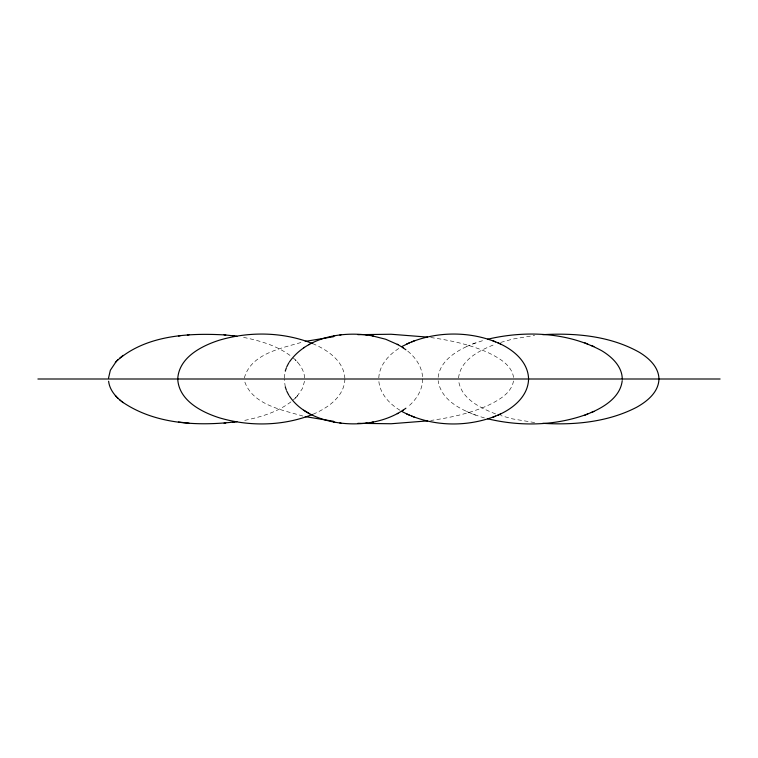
<?xml version="1.0" encoding="UTF-8"?>
<svg xmlns="http://www.w3.org/2000/svg" width="758" height="758" viewBox="0 0 758 758"><rect width="100%" height="100%" fill="white"/><g stroke="black" fill="none" stroke-linecap="round" stroke-linejoin="round"><path stroke-width="0.57" stroke-dasharray="3.79 2.84" d="M344.899 379C344.378 396.804 327.39 408.211 312.58 414.446M378.801 377.872C379.379 364.75 389.309 354.166 400.044 347.723M284.25 378.005L285.292 370.965M422.67 379C422.661 390.067 416.133 400.053 407.766 406.847M458.562 377.986C460.494 359.481 480.202 350.092 495.524 344.123M438.152 377.332C439.953 361.234 455.567 351.324 469.117 345.468M304.526 381.246L302.385 388.598L297.06 396.292M244.351 377.986C250.983 353.418 281.862 348.206 302.973 341.924M513.507 381.018C511.214 393.648 498.376 400.319 487.877 405.483C469.78 413.546 450.214 417.705 430.677 420.482M293.232 400.044L296.075 397.334M295.269 398.187L297.79 395.524M290.958 401.863C277.248 412.267 260.24 417.222 243.583 420.605M472.632 344.037L484.447 340.048M466.445 346.567L475.512 342.843M500.735 342.417L512.664 339.091L534.627 335.434M534.627 422.566L512.664 418.909L500.735 415.583M430.677 337.518C450.214 340.295 469.78 344.454 487.877 352.517C498.622 357.785 511.991 364.788 513.649 377.986M243.583 337.395C260.24 340.778 277.248 345.733 290.958 356.137M302.973 416.076C281.967 409.879 252.149 404.744 244.493 381.018M484.447 417.952C466.123 412.361 441.308 402.545 438.152 380.668M495.524 413.877C480.439 407.975 461.328 398.954 458.666 381.018M466.445 411.433L469.117 412.532M472.632 413.963L475.512 415.157M312.58 343.554C327.153 349.732 343.81 360.751 344.852 378.147M400.044 410.277C388.968 403.682 378.848 392.568 378.735 379M407.766 351.153C415.829 357.757 422.329 367.289 422.604 378.005M293.232 357.956C299.192 363.063 304.365 370.141 304.64 378.261M295.269 359.813L296.075 360.666M297.06 361.708L297.79 362.476M285.292 387.035L284.184 379"/><path stroke-width="1.14" d="M108.489 378.261L110.346 370.255L116.069 361.708M622.214 380.668C620.414 396.766 604.799 406.676 591.249 412.532M285.292 370.965L286.391 367.876M286.751 366.844L288.864 362.741M289.414 361.936C306.431 337.907 339.328 331.682 366.986 334.998M117.054 360.666C146.152 335.017 188.875 332.809 225.78 334.998M115.349 362.476L117.869 359.813M123.156 355.36L119.906 357.956M339.859 423.002C362.58 425.825 387.149 421.96 405.918 408.202M308.819 344.701L309.596 344.265M397.258 413.735L398.026 413.299M303.702 347.761L304.413 347.363M402.441 410.637L403.142 410.239M401.825 346.567L409.424 342.843M497.883 415.157C512.711 408.884 528.203 396.443 528.572 379C528.203 361.557 512.711 349.116 497.883 342.843M411.727 341.896C439.991 330.791 472.992 331.445 500.678 344.037M401.825 411.433C430.288 426.64 465.677 427.768 495.58 416.104M406.639 344.037L414.692 340.636M492.615 417.364L500.678 413.963M487.584 418.767C520.414 426.669 555.955 425.873 587.734 413.963M584.854 415.157L593.912 411.433M312.58 414.446C283.151 426.11 249.685 426.763 219.441 417.838C201.41 412.096 178.831 400.461 177.732 379C178.831 357.539 201.41 345.904 219.441 340.162C249.685 331.237 283.151 331.89 312.58 343.554M487.584 339.233C525.303 330.412 567.297 331.976 601.833 350.783C611.886 356.847 622.129 366.398 622.271 379M305.247 341.394L333.548 336.713M122.18 401.863C155.172 424.584 198.388 426.356 236.922 421.666M333.567 335.984L334.771 335.803M339.859 334.998L341.091 334.818M365.754 423.182L366.986 423.002M372.074 422.197L373.277 422.017M427.569 420.898L391.109 423.75L357.861 423.334M187.359 334.998L189.064 334.818M178.433 335.984L180.101 335.803M224.074 423.182L225.78 423.002M233.038 422.197L234.705 422.017M542.775 334.676C575.682 332.771 610.56 335.936 639.695 352.517C649.085 358.297 658.759 367.137 658.958 379C658.636 392.189 647.124 401.427 636.54 407.321C607.878 422.121 574.564 425.266 542.775 423.324M357.861 334.666L391.109 334.25L427.569 337.102M37.9 379L720.1 379M233.038 335.803L236.922 336.334M178.433 422.017L189.064 423.182M224.074 334.818L234.705 335.984M333.548 421.287L305.247 416.606M372.074 335.803L385.708 339.252L398.026 344.701M289.414 396.064C299.448 411.224 317.45 419.032 334.771 422.197M365.754 334.818L373.277 335.984M333.567 422.017L341.091 423.182M584.854 342.843L587.734 344.037M591.249 345.468L593.912 346.567M492.615 340.636L495.58 341.896M411.727 416.104L414.692 417.364M406.639 413.963L409.424 415.157M402.441 347.363L405.918 349.798M303.702 410.239L309.596 413.735M397.258 344.265L403.142 347.761M108.612 381.246C109.465 389.176 114.799 395.894 120.806 400.755M119.906 400.044L123.156 402.64M115.349 395.524L116.069 396.292M117.054 397.334L117.869 398.187M286.751 391.156L288.864 395.259M285.292 387.035L286.391 390.124"/></g></svg>
